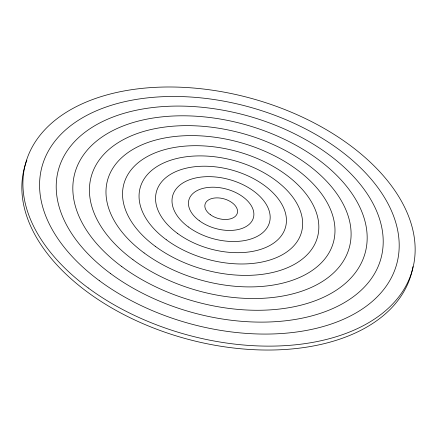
<?xml version="1.0" encoding="UTF-8"?>
<svg xmlns="http://www.w3.org/2000/svg" width="437" height="437" viewBox="0 0 437 437"><rect width="100%" height="100%" fill="white"/><g stroke="black" fill="none" stroke-linecap="round" stroke-linejoin="round"><path stroke-width="0.66" d="M412.97 266.575A200.61 122.513 15.4 0 1 185.266 338.538A200.61 122.513 15.4 0 1 26.881 160.155M210.284 214.638A16.737 10.22 15.4 0 0 237.215 213.507A16.737 10.22 15.4 0 0 216.102 197.89A16.737 10.22 15.4 0 0 210.284 214.638M121.814 266.603A150.541 91.939 15.4 0 0 364.065 256.464A150.541 91.939 15.4 0 0 174.145 115.974A150.541 91.939 15.4 0 0 121.814 266.603M132.974 259.709A133.837 81.735 15.4 0 0 348.338 250.701A133.837 81.735 15.4 0 0 179.498 125.801A133.837 81.735 15.4 0 0 132.974 259.709M144.101 252.936A117.121 71.526 15.4 0 0 332.568 245.048A117.121 71.526 15.4 0 0 184.813 135.743A117.121 71.526 15.4 0 0 144.101 252.936M88.192 287.939A200.61 122.513 15.4 0 0 411.004 274.431A200.61 122.513 15.4 0 0 157.926 87.22A200.61 122.513 15.4 0 0 88.192 287.939M166.278 239.716A83.675 51.102 15.4 0 0 300.924 234.079A83.675 51.102 15.4 0 0 195.366 155.993A83.675 51.102 15.4 0 0 166.278 239.716M155.206 246.266A100.401 61.317 15.4 0 0 316.765 239.503A100.401 61.317 15.4 0 0 190.106 145.811A100.401 61.317 15.4 0 0 155.206 246.266M177.324 233.276A66.943 40.887 15.4 0 0 285.05 228.764A66.943 40.887 15.4 0 0 200.594 166.289A66.943 40.887 15.4 0 0 177.324 233.276M110.632 273.606A167.24 102.138 15.4 0 0 379.753 262.342A167.24 102.138 15.4 0 0 168.769 106.267A167.24 102.138 15.4 0 0 110.632 273.606M188.342 226.95A50.211 30.666 15.4 0 0 269.137 223.564A50.211 30.666 15.4 0 0 205.794 176.706A50.211 30.666 15.4 0 0 188.342 226.95M99.423 280.718A183.928 112.331 15.4 0 0 395.398 268.329A183.928 112.331 15.4 0 0 163.362 96.681A183.928 112.331 15.4 0 0 99.423 280.718M199.327 220.734A33.474 20.446 15.4 0 0 253.192 218.484A33.474 20.446 15.4 0 0 210.962 187.238A33.474 20.446 15.4 0 0 199.327 220.734"/></g></svg>
